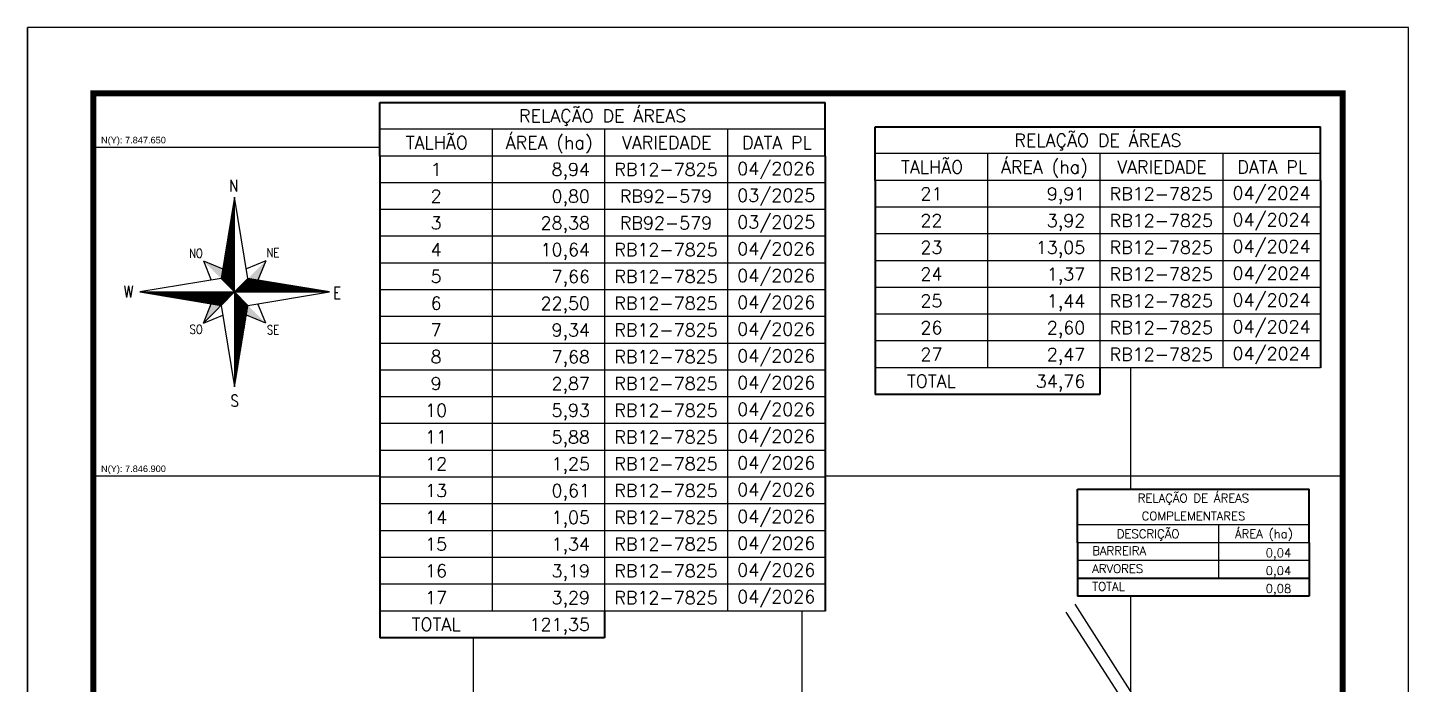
# Model space of a CAD drawing. Header units: millimetres. Extents: x 720489 to 723639, y 7843424 to 7847879.
# Drawn here: x 720489 to 723639, y 7846381 to 7847879 of the extents above; entities that cross this region are included whole.
import ezdxf
from ezdxf.enums import TextEntityAlignment as Align

# ---------------------------------------------------------------- set-up
doc = ezdxf.new("R2010")
doc.units = ezdxf.units.MM
doc.linetypes.add('HIDDEN', pattern=[0.375, 0.25, -0.125])
doc.linetypes.add('LIN0', pattern=[0])
for name, color, linetype in [('ESTRADA', 1, 'HIDDEN'), ('MALHA', 8, 'Continuous'), ('MARGEM', 5, 'Continuous'), ('QUADRO_DE_AREAS_CANA_ANTIGA', 7, 'Continuous'), ('QUADRO_DE_AREAS_COMPLEMENTARES', 7, 'Continuous'), ('SETA_NORTE', 3, 'Continuous'), ('TG', 7, 'LIN0')]:
    doc.layers.add(name, color=color, linetype=linetype)
doc.styles.add('ROMANS', font='romans')
doc.styles.add('Simplex', font='simplex.shx')
doc.styles.get("Standard").update_dxf_attribs({"font": 'arial.ttf'})

# ---------------------------------------------------------------- blocks, each defined once
blk = doc.blocks.new('A$C309442C0')
at = {"layer": 'SETA_NORTE', "linetype": 'Continuous'}
for points in [[(73.5, 97.4), (74.7, 104.9), (60, 110.8)], [(93.8, 97.4), (101.4, 96.2), (107.3, 110.8)], [(73.5, 77), (65.9, 78.3), (60, 63.6)], [(93.8, 77), (92.6, 69.5), (107.3, 63.6)]]:
    blk.add_hatch(color=256, dxfattribs=at).paths.add_polyline_path(points)
for p, q in [((83.4, 157.5), (83.7, 157.8)), ((83.5, 158.3), (83.7, 158.4)), ((83.6, 159), (83.7, 159.1)), ((81.3, 145.3), (83.7, 147.6)), ((81.5, 146.1), (83.7, 148.2)), ((81.6, 146.8), (83.7, 148.9)), ((81.7, 147.6), (83.7, 149.5)), ((81.8, 148.3), (83.7, 150.1)), ((82, 149.1), (83.7, 150.8)), ((82.1, 149.9), (83.7, 151.4)), ((82.2, 150.6), (83.7, 152.1)), ((82.3, 151.4), (83.7, 152.7)), ((82.5, 152.2), (83.7, 153.3)), ((82.6, 152.9), (83.7, 154)), ((82.7, 153.7), (83.7, 154.6)), ((82.9, 154.4), (83.7, 155.2)), ((83, 155.2), (83.7, 155.9)), ((83.1, 156), (83.7, 156.5)), ((83.2, 156.7), (83.7, 157.2)), ((79.2, 132.3), (83.7, 136.8)), ((79.3, 133.1), (83.7, 137.4)), ((79.5, 133.8), (83.7, 138)), ((79.6, 134.6), (83.7, 138.7)), ((79.7, 135.4), (83.7, 139.3)), ((79.8, 136.1), (83.7, 140)), ((80, 136.9), (83.7, 140.6)), ((80.1, 137.7), (83.7, 141.2)), ((80.2, 138.4), (83.7, 141.9)), ((80.3, 139.2), (83.7, 142.5)), ((80.5, 139.9), (83.7, 143.1)), ((80.6, 140.7), (83.7, 143.8)), ((80.7, 141.5), (83.7, 144.4)), ((80.8, 142.2), (83.7, 145)), ((81, 143), (83.7, 145.7)), ((81.1, 143.8), (83.7, 146.3)), ((81.2, 144.5), (83.7, 147)), ((77.2, 120.1), (83.7, 126.6)), ((77.3, 120.9), (83.7, 127.2)), ((77.4, 121.6), (83.7, 127.8)), ((77.6, 122.4), (83.7, 128.5)), ((77.7, 123.2), (83.7, 129.1)), ((77.8, 123.9), (83.7, 129.8)), ((78, 124.7), (83.7, 130.4)), ((78.1, 125.5), (83.7, 131)), ((78.2, 126.2), (83.7, 131.7)), ((78.3, 127), (83.7, 132.3)), ((78.5, 127.7), (83.7, 132.9)), ((78.6, 128.5), (83.7, 133.6)), ((78.7, 129.3), (83.7, 134.2)), ((78.8, 130), (83.7, 134.9)), ((79, 130.8), (83.7, 135.5)), ((79.1, 131.6), (83.7, 136.1)), ((75.1, 107.2), (83.7, 115.7)), ((75.2, 107.9), (83.7, 116.4)), ((75.3, 108.7), (83.7, 117)), ((75.4, 109.4), (83.7, 117.7)), ((75.6, 110.2), (83.7, 118.3)), ((75.7, 111), (83.7, 118.9)), ((75.8, 111.7), (83.7, 119.6)), ((75.9, 112.5), (83.7, 120.2)), ((76.1, 113.3), (83.7, 120.8)), ((76.2, 114), (83.7, 121.5)), ((76.3, 114.8), (83.7, 122.1)), ((76.4, 115.5), (83.7, 122.8)), ((76.6, 116.3), (83.7, 123.4)), ((76.7, 117.1), (83.7, 124)), ((76.8, 117.8), (83.7, 124.7)), ((76.9, 118.6), (83.7, 125.3)), ((77.1, 119.4), (83.7, 125.9)), ((60, 110.8), (74.7, 104.9)), ((60, 110.8), (65.9, 96.2)), ((73.5, 97.3), (83.7, 107.5)), ((73.6, 98), (83.7, 108.1)), ((73.7, 98.8), (83.7, 108.7)), ((73.8, 99.5), (83.7, 109.4)), ((73.8, 97), (83.7, 106.8)), ((73.9, 100.3), (83.7, 110)), ((74.1, 101.1), (83.7, 110.6)), ((74.2, 101.8), (83.7, 111.3)), ((74.2, 96.7), (83.7, 106.2)), ((74.3, 102.6), (83.7, 111.9)), ((74.4, 103.3), (83.7, 112.6)), ((74.5, 96.4), (83.7, 105.6)), ((74.6, 104.1), (83.7, 113.2)), ((74.7, 104.9), (83.7, 113.8)), ((74.8, 105.6), (83.7, 114.5)), ((74.9, 106.4), (83.7, 115.1)), ((107.3, 110.8), (92.6, 104.9)), ((107.3, 110.8), (101.4, 96.2)), ((74.8, 96.1), (83.7, 104.9)), ((75.1, 95.7), (83.7, 104.3)), ((75.4, 95.4), (83.7, 103.6)), ((75.8, 95.1), (83.7, 103)), ((76.1, 94.8), (83.7, 102.4)), ((76.4, 94.5), (83.7, 101.7)), ((76.7, 94.2), (83.7, 101.1)), ((77, 93.8), (83.7, 100.5)), ((77.4, 93.5), (83.7, 99.8)), ((77.7, 93.2), (83.7, 99.2)), ((78, 92.9), (83.7, 98.5)), ((78.3, 92.6), (83.7, 97.9)), ((78.6, 92.2), (83.7, 97.3)), ((78.9, 91.9), (83.7, 96.6)), ((79.3, 91.6), (83.7, 96)), ((79.6, 91.3), (83.7, 95.4)), ((79.9, 91), (83.7, 94.7)), ((83.8, 87.2), (94, 97.4)), ((84.4, 87.2), (94.5, 97.3)), ((85.1, 87.2), (95.1, 97.2)), ((85.7, 87.2), (95.6, 97.1)), ((86.3, 87.2), (96.2, 97)), ((87, 87.2), (96.7, 96.9)), ((87.6, 87.2), (97.2, 96.9)), ((88.3, 87.2), (97.8, 96.8)), ((88.9, 87.2), (98.3, 96.7)), ((89.5, 87.2), (98.9, 96.6)), ((90.2, 87.2), (99.4, 96.5)), ((90.8, 87.2), (100, 96.4)), ((91.4, 87.2), (100.5, 96.3)), ((92.1, 87.2), (101.1, 96.2)), ((92.7, 87.2), (101.6, 96.1)), ((93.4, 87.2), (102.2, 96)), ((94, 87.2), (102.7, 96)), ((94.6, 87.2), (103.3, 95.9)), ((95.3, 87.2), (103.8, 95.8)), ((95.9, 87.2), (104.4, 95.7)), ((96.5, 87.2), (104.9, 95.6)), ((97.2, 87.2), (105.5, 95.5)), ((97.8, 87.2), (106, 95.4)), ((98.4, 87.2), (106.5, 95.3)), ((99.1, 87.2), (107.1, 95.2)), ((99.7, 87.2), (107.6, 95.1)), ((100.4, 87.2), (108.2, 95.1)), ((101, 87.2), (108.7, 95)), ((101.6, 87.2), (109.3, 94.9)), ((102.3, 87.2), (109.8, 94.8)), ((102.9, 87.2), (110.4, 94.7)), ((103.5, 87.2), (110.9, 94.6)), ((104.2, 87.2), (111.5, 94.5)), ((11.8, 87.2), (11.8, 87.2)), ((12.3, 87.1), (12.4, 87.2)), ((12.9, 87), (13.1, 87.2)), ((13.4, 86.9), (13.7, 87.2)), ((14, 86.8), (14.4, 87.2)), ((14.5, 86.7), (15, 87.2)), ((15.1, 86.6), (15.6, 87.2)), ((15.6, 86.6), (16.3, 87.2)), ((16.2, 86.5), (16.9, 87.2)), ((16.7, 86.4), (17.5, 87.2)), ((17.2, 86.3), (18.2, 87.2)), ((17.8, 86.2), (18.8, 87.2)), ((18.3, 86.1), (19.5, 87.2)), ((18.9, 86), (20.1, 87.2)), ((19.4, 85.9), (20.7, 87.2)), ((20, 85.8), (21.4, 87.2)), ((20.5, 85.7), (22, 87.2)), ((21.1, 85.7), (22.6, 87.2)), ((21.6, 85.6), (23.3, 87.2)), ((22.2, 85.5), (23.9, 87.2)), ((22.7, 85.4), (24.6, 87.2)), ((23.3, 85.3), (25.2, 87.2)), ((23.8, 85.2), (25.8, 87.2)), ((24.4, 85.1), (26.5, 87.2)), ((24.9, 85), (27.1, 87.2)), ((25.5, 84.9), (27.7, 87.2)), ((26, 84.8), (28.4, 87.2)), ((26.5, 84.8), (29, 87.2)), ((27.1, 84.7), (29.6, 87.2)), ((27.6, 84.6), (30.3, 87.2)), ((28.2, 84.5), (30.9, 87.2)), ((28.7, 84.4), (31.6, 87.2)), ((29.3, 84.3), (32.2, 87.2)), ((29.8, 84.2), (32.8, 87.2)), ((30.4, 84.1), (33.5, 87.2)), ((30.9, 84), (34.1, 87.2)), ((31.5, 83.9), (34.7, 87.2)), ((32, 83.9), (35.4, 87.2)), ((32.6, 83.8), (36, 87.2)), ((33.1, 83.7), (36.7, 87.2)), ((33.7, 83.6), (37.3, 87.2)), ((34.2, 83.5), (37.9, 87.2)), ((34.7, 83.4), (38.6, 87.2)), ((35.3, 83.3), (39.2, 87.2)), ((35.8, 83.2), (39.8, 87.2)), ((36.4, 83.1), (40.5, 87.2)), ((36.9, 83), (41.1, 87.2)), ((37.5, 83), (41.8, 87.2)), ((38, 82.9), (42.4, 87.2)), ((38.6, 82.8), (43, 87.2)), ((39.1, 82.7), (43.7, 87.2)), ((39.7, 82.6), (44.3, 87.2)), ((40.2, 82.5), (44.9, 87.2)), ((40.8, 82.4), (45.6, 87.2)), ((41.3, 82.3), (46.2, 87.2)), ((41.9, 82.2), (46.8, 87.2)), ((42.4, 82.1), (47.5, 87.2)), ((43, 82.1), (48.1, 87.2)), ((43.5, 82), (48.8, 87.2)), ((44, 81.9), (49.4, 87.2)), ((44.6, 81.8), (50, 87.2)), ((45.1, 81.7), (50.7, 87.2)), ((45.7, 81.6), (51.3, 87.2)), ((46.2, 81.5), (51.9, 87.2)), ((46.8, 81.4), (52.6, 87.2)), ((47.3, 81.3), (53.2, 87.2)), ((47.9, 81.2), (53.9, 87.2)), ((48.4, 81.2), (54.5, 87.2)), ((49, 81.1), (55.1, 87.2)), ((49.5, 81), (55.8, 87.2)), ((50.1, 80.9), (56.4, 87.2)), ((50.6, 80.8), (57, 87.2)), ((51.2, 80.7), (57.7, 87.2)), ((51.7, 80.6), (58.3, 87.2)), ((52.3, 80.5), (59, 87.2)), ((52.8, 80.4), (59.6, 87.2)), ((53.3, 80.3), (60.2, 87.2)), ((53.9, 80.3), (60.9, 87.2)), ((54.4, 80.2), (61.5, 87.2)), ((55, 80.1), (62.1, 87.2)), ((55.5, 80), (62.8, 87.2)), ((56.1, 79.9), (63.4, 87.2)), ((56.6, 79.8), (64, 87.2)), ((57.2, 79.7), (64.7, 87.2)), ((57.7, 79.6), (65.3, 87.2)), ((58.3, 79.5), (66, 87.2)), ((58.8, 79.4), (66.6, 87.2)), ((59.4, 79.4), (67.2, 87.2)), ((59.9, 79.3), (67.9, 87.2)), ((83.7, 87.2), (60, 63.6)), ((60.5, 79.2), (68.5, 87.2)), ((61, 79.1), (69.1, 87.2)), ((61.5, 79), (69.8, 87.2)), ((62.1, 78.9), (70.4, 87.2)), ((62.6, 78.8), (71.1, 87.2)), ((63.2, 78.7), (71.7, 87.2)), ((63.7, 78.6), (72.3, 87.2)), ((64.3, 78.5), (73, 87.2)), ((64.8, 78.4), (73.6, 87.2)), ((65.4, 78.4), (74.2, 87.2)), ((65.9, 78.3), (74.9, 87.2)), ((66.5, 78.2), (75.5, 87.2)), ((67, 78.1), (76.2, 87.2)), ((67.6, 78), (76.8, 87.2)), ((68.1, 77.9), (77.4, 87.2)), ((68.7, 77.8), (78.1, 87.2)), ((69.2, 77.7), (78.7, 87.2)), ((69.8, 77.6), (79.3, 87.2)), ((70.3, 77.5), (80, 87.2)), ((70.8, 77.5), (80.6, 87.2)), ((71.4, 77.4), (81.2, 87.2)), ((71.9, 77.3), (81.9, 87.2)), ((72.5, 77.2), (82.5, 87.2)), ((73, 77.1), (83.2, 87.2)), ((80.2, 90.7), (83.7, 94.1)), ((80.5, 90.3), (83.7, 93.4)), ((80.9, 90), (83.7, 92.8)), ((81.2, 89.7), (83.7, 92.2)), ((81.5, 89.4), (83.7, 91.5)), ((81.8, 89.1), (83.7, 90.9)), ((82.1, 88.7), (83.7, 90.3)), ((82.4, 88.4), (83.7, 89.6)), ((82.8, 88.1), (83.7, 89)), ((83.1, 87.8), (83.7, 88.4)), ((83.4, 87.5), (83.7, 87.7)), ((83.7, 87.1), (83.7, 87.1)), ((83.7, 86.4), (84, 86.8)), ((83.7, 85.8), (84.4, 86.5)), ((83.7, 85.2), (84.7, 86.2)), ((83.7, 84.5), (85, 85.9)), ((83.7, 83.9), (85.3, 85.6)), ((83.7, 83.3), (85.6, 85.2)), ((83.7, 82.6), (86, 84.9)), ((83.7, 82), (86.3, 84.6)), ((83.7, 81.3), (86.6, 84.3)), ((104.8, 87.2), (112, 94.4)), ((105.5, 87.2), (112.6, 94.3)), ((106.1, 87.2), (113.1, 94.2)), ((106.7, 87.2), (113.7, 94.1)), ((107.4, 87.2), (114.2, 94.1)), ((108, 87.2), (114.8, 94)), ((108.6, 87.2), (115.3, 93.9)), ((109.3, 87.2), (115.8, 93.8)), ((109.9, 87.2), (116.4, 93.7)), ((110.6, 87.2), (116.9, 93.6)), ((111.2, 87.2), (117.5, 93.5)), ((111.8, 87.2), (118, 93.4)), ((112.5, 87.2), (118.6, 93.3)), ((113.1, 87.2), (119.1, 93.2)), ((113.7, 87.2), (119.7, 93.2)), ((114.4, 87.2), (120.2, 93.1)), ((115, 87.2), (120.8, 93)), ((115.6, 87.2), (121.3, 92.9)), ((116.3, 87.2), (121.9, 92.8)), ((116.9, 87.2), (122.4, 92.7)), ((117.6, 87.2), (123, 92.6)), ((118.2, 87.2), (123.5, 92.5)), ((118.8, 87.2), (124, 92.4)), ((119.5, 87.2), (124.6, 92.3)), ((120.1, 87.2), (125.1, 92.3)), ((120.7, 87.2), (125.7, 92.2)), ((121.4, 87.2), (126.2, 92.1)), ((122, 87.2), (126.8, 92)), ((122.7, 87.2), (127.3, 91.9)), ((123.3, 87.2), (127.9, 91.8)), ((123.9, 87.2), (128.4, 91.7)), ((124.6, 87.2), (129, 91.6)), ((125.2, 87.2), (129.5, 91.5)), ((125.8, 87.2), (130.1, 91.4)), ((126.5, 87.2), (130.6, 91.4)), ((127.1, 87.2), (131.2, 91.3)), ((127.8, 87.2), (131.7, 91.2)), ((128.4, 87.2), (132.3, 91.1)), ((129, 87.2), (132.8, 91)), ((129.7, 87.2), (133.3, 90.9)), ((130.3, 87.2), (133.9, 90.8)), ((130.9, 87.2), (134.4, 90.7)), ((131.6, 87.2), (135, 90.6)), ((132.2, 87.2), (135.5, 90.5)), ((132.8, 87.2), (136.1, 90.5)), ((133.5, 87.2), (136.6, 90.4)), ((134.1, 87.2), (137.2, 90.3)), ((134.8, 87.2), (137.7, 90.2)), ((135.4, 87.2), (138.3, 90.1)), ((136, 87.2), (138.8, 90)), ((136.7, 87.2), (139.4, 89.9)), ((137.3, 87.2), (139.9, 89.8)), ((137.9, 87.2), (140.5, 89.7)), ((138.6, 87.2), (141, 89.6)), ((139.2, 87.2), (141.6, 89.6)), ((139.9, 87.2), (142.1, 89.5)), ((140.5, 87.2), (142.6, 89.4)), ((141.1, 87.2), (143.2, 89.3)), ((141.8, 87.2), (143.7, 89.2)), ((142.4, 87.2), (144.3, 89.1)), ((143, 87.2), (144.8, 89)), ((143.7, 87.2), (145.4, 88.9)), ((144.3, 87.2), (145.9, 88.8)), ((144.9, 87.2), (146.5, 88.7)), ((145.6, 87.2), (147, 88.7)), ((146.2, 87.2), (147.6, 88.6)), ((146.9, 87.2), (148.1, 88.5)), ((147.5, 87.2), (148.7, 88.4)), ((148.1, 87.2), (149.2, 88.3)), ((148.8, 87.2), (149.8, 88.2)), ((149.4, 87.2), (150.3, 88.1)), ((150, 87.2), (150.8, 88)), ((150.7, 87.2), (151.4, 87.9)), ((151.3, 87.2), (151.9, 87.8)), ((152, 87.2), (152.5, 87.8)), ((152.6, 87.2), (153, 87.7)), ((153.2, 87.2), (153.6, 87.6)), ((153.9, 87.2), (154.1, 87.5)), ((154.5, 87.2), (154.7, 87.4)), ((155.1, 87.2), (155.2, 87.3)), ((60, 63.6), (65.9, 78.3)), ((83.7, 80.7), (86.9, 84)), ((83.7, 80.1), (87.2, 83.6)), ((83.7, 79.4), (87.5, 83.3)), ((83.7, 78.8), (87.9, 83)), ((83.7, 78.2), (88.2, 82.7)), ((83.7, 77.5), (88.5, 82.4)), ((83.7, 76.9), (88.8, 82.1)), ((83.7, 76.2), (89.1, 81.7)), ((83.7, 75.6), (89.5, 81.4)), ((83.7, 75), (89.8, 81.1)), ((83.7, 74.3), (90.1, 80.8)), ((83.7, 73.7), (90.4, 80.5)), ((83.7, 73.1), (90.7, 80.1)), ((83.7, 72.4), (91, 79.8)), ((83.7, 71.8), (91.4, 79.5)), ((83.7, 71.2), (91.7, 79.2)), ((83.7, 70.5), (92, 78.9)), ((83.7, 69.9), (92.3, 78.5)), ((83.7, 69.2), (92.6, 78.2)), ((83.7, 68.6), (93, 77.9)), ((83.7, 68), (93.3, 77.6)), ((83.7, 67.3), (93.6, 77.3)), ((83.7, 66.7), (93.8, 76.9)), ((83.7, 66.1), (93.7, 76.1)), ((83.7, 65.4), (93.6, 75.3)), ((83.7, 64.8), (93.4, 74.6)), ((83.7, 64.1), (93.3, 73.8)), ((107.3, 63.6), (101.4, 78.3)), ((60, 63.6), (74.7, 69.5)), ((83.7, 63.5), (93.2, 73)), ((83.7, 62.9), (93.1, 72.3)), ((83.7, 62.2), (92.9, 71.5)), ((83.7, 61.6), (92.8, 70.8)), ((83.7, 61), (92.7, 70)), ((83.7, 60.3), (92.6, 69.2)), ((83.7, 59.7), (92.4, 68.5)), ((83.7, 59), (92.3, 67.7)), ((83.7, 58.4), (92.2, 66.9)), ((83.7, 57.8), (92.1, 66.2)), ((83.7, 57.1), (91.9, 65.4)), ((83.7, 56.5), (91.8, 64.7)), ((83.7, 55.9), (91.7, 63.9)), ((83.7, 55.2), (91.6, 63.1)), ((107.3, 63.6), (92.6, 69.5)), ((83.7, 54.6), (91.4, 62.4)), ((83.7, 54), (91.3, 61.6)), ((83.7, 53.3), (91.2, 60.8)), ((83.7, 52.7), (91.1, 60.1)), ((83.7, 52), (90.9, 59.3)), ((83.7, 51.4), (90.8, 58.6)), ((83.7, 50.8), (90.7, 57.8)), ((83.7, 50.1), (90.5, 57)), ((83.7, 49.5), (90.4, 56.3)), ((83.7, 48.9), (90.3, 55.5)), ((83.7, 48.2), (90.2, 54.7)), ((83.7, 47.6), (90, 54)), ((83.7, 46.9), (89.9, 53.2)), ((83.7, 46.3), (89.8, 52.5)), ((83.7, 45.7), (89.7, 51.7)), ((83.7, 45), (89.5, 50.9)), ((83.7, 44.4), (89.4, 50.2)), ((83.7, 43.8), (89.3, 49.4)), ((83.7, 43.1), (89.2, 48.6)), ((83.7, 42.5), (89, 47.9)), ((83.7, 41.8), (88.9, 47.1)), ((83.7, 41.2), (88.8, 46.3)), ((83.7, 40.6), (88.7, 45.6)), ((83.7, 39.9), (88.5, 44.8)), ((83.7, 39.3), (88.4, 44.1)), ((83.7, 38.7), (88.3, 43.3)), ((83.7, 38), (88.2, 42.5)), ((83.7, 37.4), (88, 41.8)), ((83.7, 36.8), (87.9, 41)), ((83.7, 36.1), (87.8, 40.2)), ((83.7, 35.5), (87.7, 39.5)), ((83.7, 34.8), (87.5, 38.7)), ((83.7, 34.2), (87.4, 38)), ((83.7, 33.6), (87.3, 37.2)), ((83.7, 32.9), (87.2, 36.4)), ((83.7, 32.3), (87, 35.7)), ((83.7, 31.7), (86.9, 34.9)), ((83.7, 31), (86.8, 34.1)), ((83.7, 30.4), (86.7, 33.4)), ((83.7, 29.7), (86.5, 32.6)), ((83.7, 29.1), (86.4, 31.9)), ((83.7, 28.5), (86.3, 31.1)), ((83.7, 27.8), (86.2, 30.3)), ((83.7, 27.2), (86, 29.6)), ((83.7, 26.6), (85.9, 28.8)), ((83.7, 25.9), (85.8, 28)), ((83.7, 25.3), (85.6, 27.3)), ((83.7, 24.6), (85.5, 26.5)), ((83.7, 24), (85.4, 25.8)), ((83.7, 23.4), (85.3, 25)), ((83.7, 22.7), (85.1, 24.2)), ((83.7, 22.1), (85, 23.5)), ((83.7, 21.5), (84.9, 22.7)), ((83.7, 20.8), (84.8, 21.9)), ((83.7, 20.2), (84.6, 21.2)), ((83.7, 19.6), (84.5, 20.4)), ((83.7, 18.9), (84.4, 19.7)), ((83.7, 18.3), (84.3, 18.9)), ((83.7, 17.6), (84.1, 18.1)), ((83.7, 17), (84, 17.4)), ((83.7, 16.4), (83.9, 16.6)), ((83.7, 15.7), (83.8, 15.8))]:
    blk.add_line(p, q, dxfattribs=at)
blk.add_lwpolyline([(93.8, 77), (155.7, 87.2), (93.8, 97.4), (83.7, 159.3), (73.5, 97.4), (11.6, 87.2), (73.5, 77), (83.7, 15.1)], close=True, dxfattribs=at)
for points in [[(83.7, 87.2), (83.7, 159.3)], [(83.7, 87.2), (73.5, 97.4)], [(83.7, 87.2), (93.8, 97.4)], [(11.6, 87.2), (155.7, 87.2)], [(83.7, 87.2), (73.5, 77)], [(83.7, 87.2), (93.8, 77)], [(83.7, 87.2), (83.7, 15.1)]]:
    blk.add_lwpolyline(points, dxfattribs=at)
at = {"layer": 'SETA_NORTE', "color": 7, "lineweight": 30, "style": 'ROMANS', "width": 0.8}
for s, height, p in [('N ', 8.94, (79.5, 163.6)), ('NO', 6.88, (49.1, 113.2)), ('NE', 6.87, (108, 113.7)), ('W', 8.94, (-0.7, 82.9)), ('E', 8.94, (158.6, 82.1)), ('SO', 6.88, (49.5, 55.3)), ('SE', 6.87, (108.3, 55)), ('S', 8.94, (80.6, 0))]:
    blk.add_text(s, height=height, dxfattribs=at).set_placement(p)

msp = doc.modelspace()

# ---------------------------------------------------------------- linework, layer by layer
at = {"layer": 'ESTRADA', "linetype": 'Continuous'}
for points in [[(722878.2, 7846563.6), (723187.8, 7846077.9), (723332.8, 7845856.7), (723416.8, 7845733.1), (723436.3, 7845709.7), (723456.5, 7845687.8), (723467, 7845673.3), (723475.1, 7845661.3)], [(722858.1, 7846545.2), (723273.2, 7845901.5), (723359.9, 7845771.3), (723381.8, 7845736.2), (723399.6, 7845694.4), (723414.9, 7845658.3), (723426.8, 7845629.9)]]:
    msp.add_lwpolyline(points, dxfattribs=at)
at = {"layer": 'MALHA'}
for p, q in [((720639.5, 7847606.9, -656.7), (721293.3, 7847606.9, -656.7)), ((723006.3, 7846826.1, -656.7), (723006.3, 7847103.2, -656.7)), ((720639.5, 7846856.9, -656.7), (721293.3, 7846856.9, -656.7)), ((722308.9, 7846856.9, -656.7), (723489.5, 7846856.9, -656.7)), ((723006.3, 7846255.4, -656.7), (723006.3, 7846581.8, -656.7)), ((722256.3, 7845996.2, -656.7), (722256.3, 7846548.2, -656.7)), ((721506.3, 7845576, -656.7), (721506.3, 7846487.2, -656.7))]:
    msp.add_line(p, q, dxfattribs=at)
at = {"layer": 'MARGEM', "color": 174, "linetype": 'LIN0'}
msp.add_line((720489.5, 7843424.4, -656.7), (720489.5, 7847879.4, -656.7), dxfattribs=at)
at = {"layer": 'MARGEM', "color": 174, "linetype": 'LIN0', "elevation": -656.7, "flags": 128}
msp.add_lwpolyline([(723639.5, 7843424.4), (723639.5, 7847879.4), (720489.5, 7847879.4), (720489.5, 7843424.4)], close=True, dxfattribs=at)
at = {"layer": 'QUADRO_DE_AREAS_CANA_ANTIGA', "color": 174, "linetype": 'ByBlock', "lineweight": 40}
for p, q in [((721293.3, 7847586.4), (721293.3, 7847708.5)), ((721293.3, 7847708.5), (722308.9, 7847708.5)), ((722308.9, 7847586.4), (722308.9, 7847708.5)), ((722423.2, 7847530.7), (722423.2, 7847652.8)), ((722423.2, 7847652.8), (723438.8, 7847652.8)), ((723438.8, 7847530.7), (723438.8, 7847652.8)), ((721293.3, 7847586.4), (721293.3, 7846487.2)), ((722308.9, 7847586.4), (722308.9, 7846548.2)), ((722423.2, 7847530.7), (722423.2, 7847103.2)), ((723438.8, 7847530.7), (723438.8, 7847103.2)), ((722423.2, 7847103.2), (722423.2, 7847042.2)), ((722935.6, 7847103.2), (722935.6, 7847042.2)), ((722935.6, 7847042.2), (722423.2, 7847042.2)), ((721805.7, 7846548.2), (721805.7, 7846487.2)), ((721805.7, 7846487.2), (721293.3, 7846487.2))]:
    msp.add_line(p, q, dxfattribs=at)
at = {"layer": 'QUADRO_DE_AREAS_CANA_ANTIGA', "linetype": 'Continuous'}
for p, q in [((722308.9, 7847647.4), (721293.3, 7847647.4)), ((721549.5, 7847647.4), (721549.5, 7846548.2)), ((721805.7, 7847647.4), (721805.7, 7846487.2)), ((722085.9, 7847647.4), (722085.9, 7846548.2)), ((722308.9, 7847586.4), (721293.3, 7847586.4)), ((723438.8, 7847591.8), (722423.2, 7847591.8)), ((722679.4, 7847591.8), (722679.4, 7847103.2)), ((722935.6, 7847591.8), (722935.6, 7847103.2)), ((723215.8, 7847591.8), (723215.8, 7847103.2)), ((722308.9, 7847525.3), (721293.3, 7847525.3)), ((723438.8, 7847530.7), (722423.2, 7847530.7)), ((723438.8, 7847469.6), (722423.2, 7847469.6)), ((722308.9, 7847464.2), (721293.3, 7847464.2)), ((723438.8, 7847408.6), (722423.2, 7847408.6)), ((722308.9, 7847403.2), (721293.3, 7847403.2)), ((723438.8, 7847347.5), (722423.2, 7847347.5)), ((722308.9, 7847342.1), (721293.3, 7847342.1)), ((722308.9, 7847281), (721293.3, 7847281)), ((723438.8, 7847286.4), (722423.2, 7847286.4)), ((722308.9, 7847220), (721293.3, 7847220)), ((723438.8, 7847225.4), (722423.2, 7847225.4)), ((722308.9, 7847158.9), (721293.3, 7847158.9)), ((723438.8, 7847164.3), (722423.2, 7847164.3)), ((722308.9, 7847097.8), (721293.3, 7847097.8)), ((723438.8, 7847103.2), (722423.2, 7847103.2)), ((722935.6, 7847103.2), (722423.2, 7847103.2)), ((722935.6, 7847103.2), (722935.6, 7847042.2)), ((722308.9, 7847036.8), (721293.3, 7847036.8)), ((722308.9, 7846975.7), (721293.3, 7846975.7)), ((722308.9, 7846914.6), (721293.3, 7846914.6)), ((722308.9, 7846853.6), (721293.3, 7846853.6)), ((722308.9, 7846792.5), (721293.3, 7846792.5)), ((722308.9, 7846731.4), (721293.3, 7846731.4)), ((722308.9, 7846670.4), (721293.3, 7846670.4)), ((722308.9, 7846609.3), (721293.3, 7846609.3)), ((721805.7, 7846548.2), (721293.3, 7846548.2)), ((722308.9, 7846548.2), (721293.3, 7846548.2))]:
    msp.add_line(p, q, dxfattribs=at)
at = {"layer": 'QUADRO_DE_AREAS_COMPLEMENTARES', "color": 174, "linetype": 'ByBlock', "lineweight": 40}
for p, q in [((722884.9, 7846704), (722884.9, 7846826.1)), ((722884.9, 7846826.1), (723413.3, 7846826.1)), ((723413.3, 7846704), (723413.3, 7846826.1)), ((722884.9, 7846704), (722884.9, 7846581.8)), ((723413.3, 7846704), (723413.3, 7846581.8)), ((723413.3, 7846622.6), (722884.9, 7846622.6)), ((723413.3, 7846581.8), (722884.9, 7846581.8))]:
    msp.add_line(p, q, dxfattribs=at)
at = {"layer": 'QUADRO_DE_AREAS_COMPLEMENTARES', "linetype": 'Continuous'}
for p, q in [((723413.3, 7846744.7), (722884.9, 7846744.7)), ((723206.5, 7846744.7), (723206.5, 7846622.6)), ((723413.3, 7846704), (722884.9, 7846704)), ((723413.3, 7846663.3), (722884.9, 7846663.3))]:
    msp.add_line(p, q, dxfattribs=at)
at = {"layer": 'TG', "color": 174, "linetype": 'LIN0', "const_width": 13.6, "elevation": -656.7, "flags": 128}
msp.add_lwpolyline([(720639.5, 7845142.5), (720639.5, 7843926), (723489.5, 7843926), (723489.5, 7847729.4), (720639.5, 7847729.4), (720639.5, 7845142.5)], dxfattribs=at)

# ---------------------------------------------------------------- block references
at = {"layer": 'SETA_NORTE', "linetype": 'ByBlock', "xscale": 3, "yscale": 3, "zscale": 3}
msp.add_blockref('A$C309442C0', (720710.7, 7847014.5, -656.7), dxfattribs=at)

# ---------------------------------------------------------------- texts
at = {"layer": 'MALHA'}
for s, p in [('N(Y): 7.847.650', (720657, 7847610.7, -656.7)), ('N(Y): 7.846.900', (720657, 7846860.7, -656.7))]:
    msp.add_text(s, height=15, dxfattribs=at).set_placement(p, align=Align.BOTTOM_LEFT)
at = {"layer": 'QUADRO_DE_AREAS_CANA_ANTIGA', "linetype": 'Continuous', "style": 'Simplex'}
for s, height, p in [('RELAÇÃO DE ÁREAS', 29.25, (721801.1, 7847678)), ('TALHÃO', 29.25, (721423, 7847616.9)), ('ÁREA (ha)', 29.25, (721679.2, 7847616.9)), ('VARIEDADE', 29.25, (721947.4, 7847616.9)), ('DATA PL', 29.25, (722199, 7847616.9)), ('RELAÇÃO DE ÁREAS', 29.25, (722931, 7847622.3)), ('1', 29.2, (721421.4, 7847555.8)), ('RB12-7825', 29.25, (721945.8, 7847555.8)), ('04/2026', 29.25, (722197.4, 7847557.8)), ('TALHÃO', 29.25, (722552.9, 7847561.2)), ('ÁREA (ha)', 29.25, (722809.1, 7847561.2)), ('VARIEDADE', 29.25, (723077.3, 7847561.2)), ('DATA PL', 29.25, (723328.9, 7847561.2)), ('2', 29.2, (721421.4, 7847494.8)), ('RB92-579', 29.25, (721945.8, 7847494.8)), ('03/2025', 29.25, (722197.4, 7847496.8)), ('21', 29.25, (722551.3, 7847500.2)), ('RB12-7825', 29.25, (723075.7, 7847500.2)), ('04/2024', 29.25, (723327.3, 7847502.1)), ('3', 29.2, (721421.4, 7847433.7)), ('RB92-579', 29.25, (721945.8, 7847433.7)), ('03/2025', 29.25, (722197.4, 7847435.7)), ('22', 29.25, (722551.3, 7847439.1)), ('RB12-7825', 29.25, (723075.7, 7847439.1)), ('04/2024', 29.25, (723327.3, 7847441.1)), ('4', 29.2, (721421.4, 7847372.6)), ('RB12-7825', 29.25, (721945.8, 7847372.6)), ('04/2026', 29.25, (722197.4, 7847374.6)), ('23', 29.25, (722551.3, 7847378)), ('RB12-7825', 29.25, (723075.7, 7847378)), ('04/2024', 29.25, (723327.3, 7847380)), ('5', 29.2, (721421.4, 7847311.6)), ('RB12-7825', 29.25, (721945.8, 7847311.6)), ('04/2026', 29.25, (722197.4, 7847313.6)), ('24', 29.25, (722551.3, 7847317)), ('RB12-7825', 29.25, (723075.7, 7847317)), ('04/2024', 29.25, (723327.3, 7847318.9)), ('6', 29.2, (721421.4, 7847250.5)), ('RB12-7825', 29.25, (721945.8, 7847250.5)), ('04/2026', 29.25, (722197.4, 7847252.5)), ('25', 29.25, (722551.3, 7847255.9)), ('RB12-7825', 29.25, (723075.7, 7847255.9)), ('04/2024', 29.25, (723327.3, 7847257.9)), ('7', 29.2, (721421.4, 7847189.4)), ('RB12-7825', 29.25, (721945.8, 7847189.4)), ('04/2026', 29.25, (722197.4, 7847191.4)), ('26', 29.25, (722551.3, 7847194.8)), ('RB12-7825', 29.25, (723075.7, 7847194.8)), ('04/2024', 29.25, (723327.3, 7847196.8)), ('04/2024', 29.25, (723327.3, 7847135.7)), ('8', 29.2, (721421.4, 7847128.4)), ('RB12-7825', 29.25, (721945.8, 7847128.4)), ('04/2026', 29.25, (722197.4, 7847130.4)), ('27', 29.25, (722551.3, 7847133.8)), ('RB12-7825', 29.25, (723075.7, 7847133.8)), ('9', 29.2, (721421.4, 7847067.3)), ('RB12-7825', 29.25, (721945.8, 7847067.3)), ('04/2026', 29.25, (722197.4, 7847069.3)), ('TOTAL', 29.25, (722551.3, 7847072.7)), ('04/2026', 29.25, (722197.4, 7847008.2)), ('10', 29.25, (721421.4, 7847006.2)), ('RB12-7825', 29.25, (721945.8, 7847006.2)), ('04/2026', 29.25, (722197.4, 7846947.2)), ('11', 29.25, (721421.4, 7846945.2)), ('RB12-7825', 29.25, (721945.8, 7846945.2)), ('04/2026', 29.25, (722197.4, 7846886.1)), ('12', 29.25, (721421.4, 7846884.1)), ('RB12-7825', 29.25, (721945.8, 7846884.1)), ('04/2026', 29.25, (722197.4, 7846825)), ('13', 29.25, (721421.4, 7846823)), ('RB12-7825', 29.25, (721945.8, 7846823)), ('14', 29.25, (721421.4, 7846762)), ('RB12-7825', 29.25, (721945.8, 7846762)), ('04/2026', 29.25, (722197.4, 7846764)), ('15', 29.25, (721421.4, 7846700.9)), ('RB12-7825', 29.25, (721945.8, 7846700.9)), ('04/2026', 29.25, (722197.4, 7846702.9)), ('16', 29.25, (721421.4, 7846639.8)), ('RB12-7825', 29.25, (721945.8, 7846639.8)), ('04/2026', 29.25, (722197.4, 7846641.8)), ('17', 29.25, (721421.4, 7846578.8)), ('RB12-7825', 29.25, (721945.8, 7846578.8)), ('04/2026', 29.25, (722197.4, 7846580.8)), ('TOTAL', 29.25, (721421.4, 7846517.7))]:
    msp.add_text(s, height=height, dxfattribs=at).set_placement(p, align=Align.MIDDLE_CENTER)
for s, p in [('8,94', (721772.4, 7847541.1)), ('0,80', (721772.4, 7847480)), ('9,91', (722902.3, 7847485.4)), ('28,38', (721772.4, 7847418.9)), ('3,92', (722902.3, 7847424.3)), ('10,64', (721772.4, 7847357.9)), ('13,05', (722902.3, 7847363.2)), ('7,66', (721772.4, 7847296.8)), ('1,37', (722902.3, 7847302.2)), ('22,50', (721772.4, 7847235.7)), ('1,44', (722902.3, 7847241.1)), ('9,34', (721772.4, 7847174.7)), ('2,60', (722902.3, 7847180)), ('7,68', (721772.4, 7847113.6)), ('2,47', (722902.3, 7847119)), ('2,87', (721772.4, 7847052.5)), ('34,76', (722902.3, 7847057.9)), ('5,93', (721772.4, 7846991.5)), ('5,88', (721772.4, 7846930.4)), ('1,25', (721772.4, 7846869.3)), ('0,61', (721772.4, 7846808.3)), ('1,05', (721772.4, 7846747.2)), ('1,34', (721772.4, 7846686.1)), ('3,19', (721772.4, 7846625.1)), ('3,29', (721772.4, 7846564)), ('121,35', (721772.4, 7846502.9))]:
    msp.add_text(s, height=29.25, dxfattribs=at).set_placement(p, align=Align.RIGHT)
at = {"layer": 'QUADRO_DE_AREAS_COMPLEMENTARES', "linetype": 'Continuous', "style": 'Simplex'}
for s, p in [('RELAÇÃO DE ÁREAS', (723149.1, 7846805.8)), ('COMPLEMENTARES', (723149.1, 7846765)), ('DESCRIÇÃO', (723045.7, 7846724.3)), ('ÁREA (ha)', (723309.9, 7846724.3))]:
    msp.add_text(s, height=19.5, dxfattribs=at).set_placement(p, align=Align.MIDDLE_CENTER)
for s, p in [('BARREIRA', (722918.2, 7846685.6)), ('ARVORES', (722918.2, 7846644.9)), ('TOTAL', (722918.2, 7846604.2))]:
    msp.add_text(s, height=19.5, dxfattribs=at).set_placement(p, align=Align.MIDDLE_LEFT)
for s, p in [('0,04', (723372.2, 7846671.2)), ('0,04', (723372.2, 7846630.4)), ('0,08', (723372.2, 7846589.7))]:
    msp.add_text(s, height=19.5, dxfattribs=at).set_placement(p, align=Align.RIGHT)

doc.saveas('drawing.dxf')
